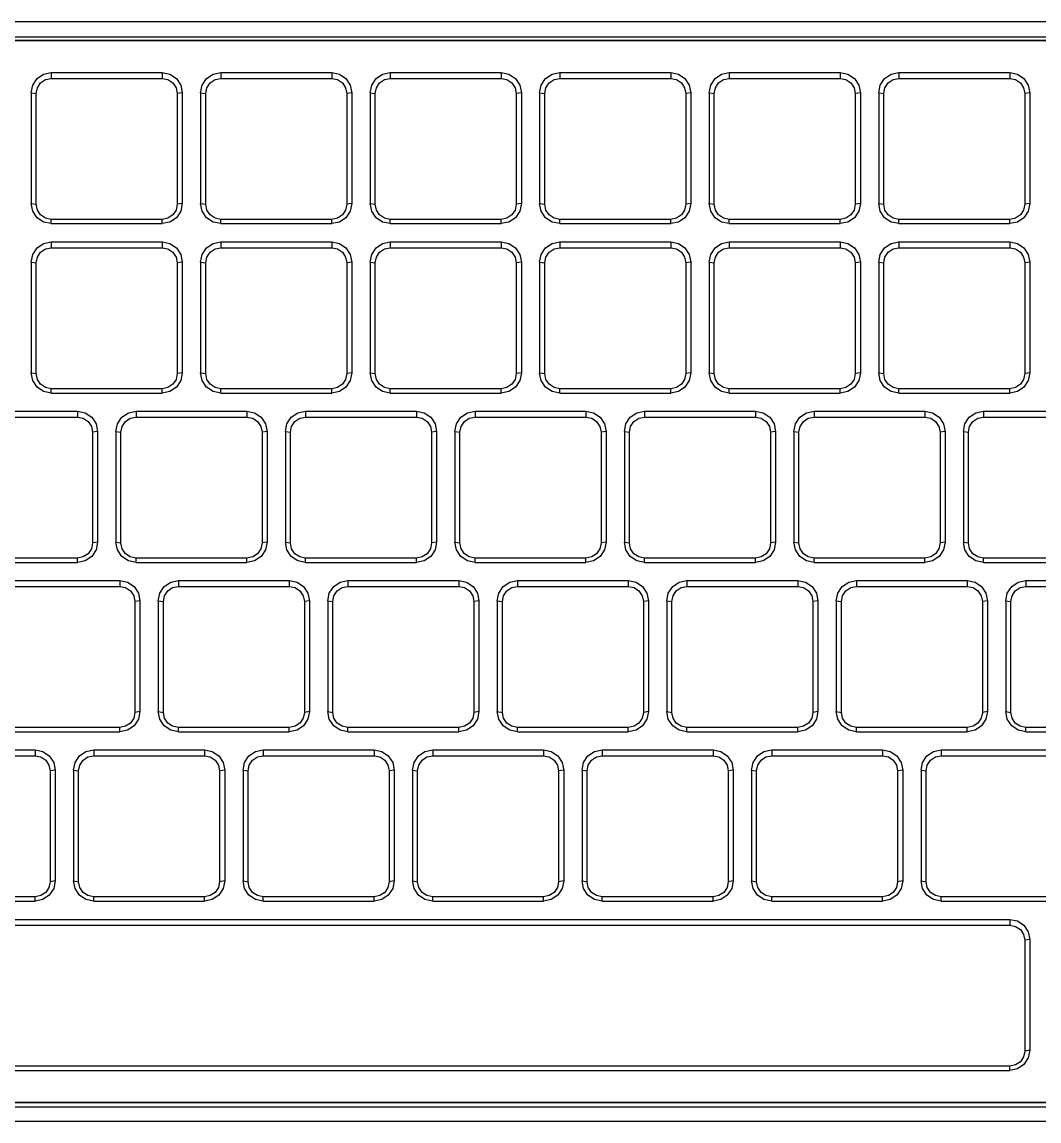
# Model space of a CAD drawing. Header units: millimetres. Extents: x -270 to 90, y -122 to -2.
# Drawn here: x -164 to -53, y -122 to -2 of the extents above; entities that cross this region are included whole.
import ezdxf

# ---------------------------------------------------------------- set-up
doc = ezdxf.new("R2010")
doc.units = ezdxf.units.MM
doc.layers.add('OUTLINE', color=7, linetype='Continuous')

msp = doc.modelspace()

# ---------------------------------------------------------------- linework, layer by layer
at = {"layer": 'OUTLINE'}
for points in [[(82, -2), (-262, -2)], [(82, -3.653), (-262, -3.653)], [(57, -4.032), (-237, -4.032)], [(-237, -4.032), (57, -4.032)], [(-163, -9.729), (-162.833, -8.888), (-162.356, -8.174), (-161.642, -7.698), (-160.8, -7.53)], [(-162.447, -9.816), (-162.322, -9.186), (-161.965, -8.651), (-161.43, -8.295), (-160.8, -8.169)], [(-160.8, -7.53), (-148.7, -7.53)], [(-160.8, -7.53), (-160.8, -8.169)], [(-160.8, -8.169), (-148.7, -8.169)], [(-148.7, -7.53), (-147.858, -7.698), (-147.144, -8.174), (-146.667, -8.888), (-146.5, -9.729)], [(-148.7, -7.53), (-148.7, -8.169)], [(-148.7, -8.169), (-148.07, -8.295), (-147.535, -8.651), (-147.178, -9.186), (-147.053, -9.816)], [(-144.5, -9.729), (-144.333, -8.888), (-143.856, -8.174), (-143.142, -7.698), (-142.3, -7.53)], [(-143.947, -9.816), (-143.822, -9.186), (-143.465, -8.651), (-142.93, -8.295), (-142.3, -8.169)], [(-142.3, -7.53), (-130.2, -7.53)], [(-142.3, -7.53), (-142.3, -8.169)], [(-142.3, -8.169), (-130.2, -8.169)], [(-130.2, -7.53), (-129.358, -7.698), (-128.644, -8.174), (-128.167, -8.888), (-128, -9.729)], [(-130.2, -7.53), (-130.2, -8.169)], [(-130.2, -8.169), (-129.57, -8.295), (-129.035, -8.651), (-128.678, -9.186), (-128.553, -9.816)], [(-126, -9.729), (-125.833, -8.888), (-125.356, -8.174), (-124.642, -7.698), (-123.8, -7.53)], [(-125.447, -9.816), (-125.322, -9.186), (-124.965, -8.651), (-124.43, -8.295), (-123.8, -8.169)], [(-123.8, -7.53), (-111.7, -7.53)], [(-123.8, -7.53), (-123.8, -8.169)], [(-123.8, -8.169), (-111.7, -8.169)], [(-111.7, -7.53), (-110.858, -7.698), (-110.144, -8.174), (-109.667, -8.888), (-109.5, -9.729)], [(-111.7, -7.53), (-111.7, -8.169)], [(-111.7, -8.169), (-111.07, -8.295), (-110.535, -8.651), (-110.178, -9.186), (-110.053, -9.816)], [(-107.5, -9.729), (-107.333, -8.888), (-106.856, -8.174), (-106.142, -7.698), (-105.3, -7.53)], [(-106.947, -9.816), (-106.822, -9.186), (-106.465, -8.651), (-105.93, -8.295), (-105.3, -8.169)], [(-105.3, -7.53), (-93.2, -7.53)], [(-105.3, -7.53), (-105.3, -8.169)], [(-105.3, -8.169), (-93.2, -8.169)], [(-93.2, -7.53), (-92.358, -7.698), (-91.644, -8.174), (-91.167, -8.888), (-91, -9.729)], [(-93.2, -7.53), (-93.2, -8.169)], [(-93.2, -8.169), (-92.57, -8.295), (-92.035, -8.651), (-91.678, -9.186), (-91.553, -9.816)], [(-89, -9.729), (-88.833, -8.888), (-88.356, -8.174), (-87.642, -7.698), (-86.8, -7.53)], [(-88.447, -9.816), (-88.322, -9.186), (-87.965, -8.651), (-87.43, -8.295), (-86.8, -8.169)], [(-86.8, -7.53), (-74.7, -7.53)], [(-86.8, -7.53), (-86.8, -8.169)], [(-86.8, -8.169), (-74.7, -8.169)], [(-74.7, -7.53), (-73.858, -7.698), (-73.144, -8.174), (-72.667, -8.888), (-72.5, -9.729)], [(-74.7, -7.53), (-74.7, -8.169)], [(-74.7, -8.169), (-74.07, -8.295), (-73.535, -8.651), (-73.178, -9.186), (-73.053, -9.816)], [(-70.5, -9.729), (-70.333, -8.888), (-69.856, -8.174), (-69.142, -7.698), (-68.3, -7.53)], [(-69.947, -9.816), (-69.822, -9.186), (-69.465, -8.651), (-68.93, -8.295), (-68.3, -8.169)], [(-68.3, -7.53), (-56.2, -7.53)], [(-68.3, -7.53), (-68.3, -8.169)], [(-68.3, -8.169), (-56.2, -8.169)], [(-56.2, -7.53), (-55.358, -7.698), (-54.644, -8.174), (-54.167, -8.888), (-54, -9.729)], [(-56.2, -7.53), (-56.2, -8.169)], [(-56.2, -8.169), (-55.57, -8.295), (-55.035, -8.651), (-54.678, -9.186), (-54.553, -9.816)], [(-163, -9.729), (-163, -21.822)], [(-163, -9.729), (-162.447, -9.816)], [(-162.447, -21.909), (-162.447, -9.816)], [(-146.5, -9.729), (-147.053, -9.816)], [(-147.053, -9.816), (-147.053, -21.909)], [(-146.5, -9.729), (-146.5, -21.822)], [(-144.5, -9.729), (-144.5, -21.822)], [(-144.5, -9.729), (-143.947, -9.816)], [(-143.947, -21.909), (-143.947, -9.816)], [(-128, -9.729), (-128.553, -9.816)], [(-128.553, -9.816), (-128.553, -21.909)], [(-128, -9.729), (-128, -21.822)], [(-126, -9.729), (-126, -21.822)], [(-126, -9.729), (-125.447, -9.816)], [(-125.447, -21.909), (-125.447, -9.816)], [(-109.5, -9.729), (-110.053, -9.816)], [(-110.053, -9.816), (-110.053, -21.909)], [(-109.5, -9.729), (-109.5, -21.822)], [(-107.5, -9.729), (-107.5, -21.822)], [(-107.5, -9.729), (-106.947, -9.816)], [(-106.947, -21.909), (-106.947, -9.816)], [(-91, -9.729), (-91.553, -9.816)], [(-91.553, -9.816), (-91.553, -21.909)], [(-91, -9.729), (-91, -21.822)], [(-89, -9.729), (-89, -21.822)], [(-89, -9.729), (-88.447, -9.816)], [(-88.447, -21.909), (-88.447, -9.816)], [(-72.5, -9.729), (-73.053, -9.816)], [(-73.053, -9.816), (-73.053, -21.909)], [(-72.5, -9.729), (-72.5, -21.822)], [(-70.5, -9.729), (-70.5, -21.822)], [(-70.5, -9.729), (-69.947, -9.816)], [(-69.947, -21.909), (-69.947, -9.816)], [(-54, -9.729), (-54.553, -9.816)], [(-54.553, -9.816), (-54.553, -21.909)], [(-54, -9.729), (-54, -21.822)], [(-160.8, -24.021), (-161.642, -23.854), (-162.356, -23.377), (-162.833, -22.664), (-163, -21.822)], [(-163, -21.822), (-162.447, -21.909)], [(-160.8, -23.555), (-161.43, -23.43), (-161.965, -23.073), (-162.322, -22.539), (-162.447, -21.909)], [(-146.5, -21.822), (-146.667, -22.664), (-147.144, -23.377), (-147.858, -23.854), (-148.7, -24.021)], [(-147.053, -21.909), (-147.178, -22.539), (-147.535, -23.073), (-148.07, -23.43), (-148.7, -23.555)], [(-146.5, -21.822), (-147.053, -21.909)], [(-142.3, -24.021), (-143.142, -23.854), (-143.856, -23.377), (-144.333, -22.664), (-144.5, -21.822)], [(-144.5, -21.822), (-143.947, -21.909)], [(-142.3, -23.555), (-142.93, -23.43), (-143.465, -23.073), (-143.822, -22.539), (-143.947, -21.909)], [(-128, -21.822), (-128.167, -22.664), (-128.644, -23.377), (-129.358, -23.854), (-130.2, -24.021)], [(-128.553, -21.909), (-128.678, -22.539), (-129.035, -23.073), (-129.57, -23.43), (-130.2, -23.555)], [(-128, -21.822), (-128.553, -21.909)], [(-123.8, -24.021), (-124.642, -23.854), (-125.356, -23.377), (-125.833, -22.664), (-126, -21.822)], [(-126, -21.822), (-125.447, -21.909)], [(-123.8, -23.555), (-124.43, -23.43), (-124.965, -23.073), (-125.322, -22.539), (-125.447, -21.909)], [(-109.5, -21.822), (-109.667, -22.664), (-110.144, -23.377), (-110.858, -23.854), (-111.7, -24.021)], [(-110.053, -21.909), (-110.178, -22.539), (-110.535, -23.073), (-111.07, -23.43), (-111.7, -23.555)], [(-109.5, -21.822), (-110.053, -21.909)], [(-105.3, -24.021), (-106.142, -23.854), (-106.856, -23.377), (-107.333, -22.664), (-107.5, -21.822)], [(-107.5, -21.822), (-106.947, -21.909)], [(-105.3, -23.555), (-105.93, -23.43), (-106.465, -23.073), (-106.822, -22.539), (-106.947, -21.909)], [(-91, -21.822), (-91.167, -22.664), (-91.644, -23.377), (-92.358, -23.854), (-93.2, -24.021)], [(-91.553, -21.909), (-91.678, -22.539), (-92.035, -23.073), (-92.57, -23.43), (-93.2, -23.555)], [(-91, -21.822), (-91.553, -21.909)], [(-86.8, -24.021), (-87.642, -23.854), (-88.356, -23.377), (-88.833, -22.664), (-89, -21.822)], [(-89, -21.822), (-88.447, -21.909)], [(-86.8, -23.555), (-87.43, -23.43), (-87.965, -23.073), (-88.322, -22.539), (-88.447, -21.909)], [(-72.5, -21.822), (-72.667, -22.664), (-73.144, -23.377), (-73.858, -23.854), (-74.7, -24.021)], [(-73.053, -21.909), (-73.178, -22.539), (-73.535, -23.073), (-74.07, -23.43), (-74.7, -23.555)], [(-72.5, -21.822), (-73.053, -21.909)], [(-68.3, -24.021), (-69.142, -23.854), (-69.856, -23.377), (-70.333, -22.664), (-70.5, -21.822)], [(-70.5, -21.822), (-69.947, -21.909)], [(-68.3, -23.555), (-68.93, -23.43), (-69.465, -23.073), (-69.822, -22.539), (-69.947, -21.909)], [(-54, -21.822), (-54.167, -22.664), (-54.644, -23.377), (-55.358, -23.854), (-56.2, -24.021)], [(-54.553, -21.909), (-54.678, -22.539), (-55.035, -23.073), (-55.57, -23.43), (-56.2, -23.555)], [(-54, -21.822), (-54.553, -21.909)], [(-148.7, -23.555), (-160.8, -23.555)], [(-160.8, -24.021), (-160.8, -23.555)], [(-148.7, -24.021), (-148.7, -23.555)], [(-130.2, -23.555), (-142.3, -23.555)], [(-142.3, -24.021), (-142.3, -23.555)], [(-130.2, -24.021), (-130.2, -23.555)], [(-111.7, -23.555), (-123.8, -23.555)], [(-123.8, -24.021), (-123.8, -23.555)], [(-111.7, -24.021), (-111.7, -23.555)], [(-93.2, -23.555), (-105.3, -23.555)], [(-105.3, -24.021), (-105.3, -23.555)], [(-93.2, -24.021), (-93.2, -23.555)], [(-74.7, -23.555), (-86.8, -23.555)], [(-86.8, -24.021), (-86.8, -23.555)], [(-74.7, -24.021), (-74.7, -23.555)], [(-56.2, -23.555), (-68.3, -23.555)], [(-68.3, -24.021), (-68.3, -23.555)], [(-56.2, -24.021), (-56.2, -23.555)], [(-160.8, -24.021), (-148.7, -24.021)], [(-142.3, -24.021), (-130.2, -24.021)], [(-123.8, -24.021), (-111.7, -24.021)], [(-105.3, -24.021), (-93.2, -24.021)], [(-86.8, -24.021), (-74.7, -24.021)], [(-68.3, -24.021), (-56.2, -24.021)], [(-163, -28.219), (-162.833, -27.377), (-162.356, -26.664), (-161.642, -26.187), (-160.8, -26.02)], [(-160.8, -26.02), (-148.7, -26.02)], [(-160.8, -26.02), (-160.8, -26.659)], [(-148.7, -26.02), (-147.858, -26.187), (-147.144, -26.664), (-146.667, -27.377), (-146.5, -28.219)], [(-148.7, -26.02), (-148.7, -26.659)], [(-144.5, -28.219), (-144.333, -27.377), (-143.856, -26.664), (-143.142, -26.187), (-142.3, -26.02)], [(-142.3, -26.02), (-130.2, -26.02)], [(-142.3, -26.02), (-142.3, -26.659)], [(-130.2, -26.02), (-129.358, -26.187), (-128.644, -26.664), (-128.167, -27.377), (-128, -28.219)], [(-130.2, -26.02), (-130.2, -26.659)], [(-126, -28.219), (-125.833, -27.377), (-125.356, -26.664), (-124.642, -26.187), (-123.8, -26.02)], [(-123.8, -26.02), (-111.7, -26.02)], [(-123.8, -26.02), (-123.8, -26.659)], [(-111.7, -26.02), (-110.858, -26.187), (-110.144, -26.664), (-109.667, -27.377), (-109.5, -28.219)], [(-111.7, -26.02), (-111.7, -26.659)], [(-107.5, -28.219), (-107.333, -27.377), (-106.856, -26.664), (-106.142, -26.187), (-105.3, -26.02)], [(-105.3, -26.02), (-93.2, -26.02)], [(-105.3, -26.02), (-105.3, -26.659)], [(-93.2, -26.02), (-92.358, -26.187), (-91.644, -26.664), (-91.167, -27.377), (-91, -28.219)], [(-93.2, -26.02), (-93.2, -26.659)], [(-89, -28.219), (-88.833, -27.377), (-88.356, -26.664), (-87.642, -26.187), (-86.8, -26.02)], [(-86.8, -26.02), (-74.7, -26.02)], [(-86.8, -26.02), (-86.8, -26.659)], [(-74.7, -26.02), (-73.858, -26.187), (-73.144, -26.664), (-72.667, -27.377), (-72.5, -28.219)], [(-74.7, -26.02), (-74.7, -26.659)], [(-70.5, -28.219), (-70.333, -27.377), (-69.856, -26.664), (-69.142, -26.187), (-68.3, -26.02)], [(-68.3, -26.02), (-56.2, -26.02)], [(-68.3, -26.02), (-68.3, -26.659)], [(-56.2, -26.02), (-55.358, -26.187), (-54.644, -26.664), (-54.167, -27.377), (-54, -28.219)], [(-56.2, -26.02), (-56.2, -26.659)], [(-162.447, -28.305), (-162.322, -27.675), (-161.965, -27.141), (-161.43, -26.784), (-160.8, -26.659)], [(-160.8, -26.659), (-148.7, -26.659)], [(-148.7, -26.659), (-148.07, -26.784), (-147.535, -27.141), (-147.178, -27.675), (-147.053, -28.305)], [(-143.947, -28.305), (-143.822, -27.675), (-143.465, -27.141), (-142.93, -26.784), (-142.3, -26.659)], [(-142.3, -26.659), (-130.2, -26.659)], [(-130.2, -26.659), (-129.57, -26.784), (-129.035, -27.141), (-128.678, -27.675), (-128.553, -28.305)], [(-125.447, -28.305), (-125.322, -27.675), (-124.965, -27.141), (-124.43, -26.784), (-123.8, -26.659)], [(-123.8, -26.659), (-111.7, -26.659)], [(-111.7, -26.659), (-111.07, -26.784), (-110.535, -27.141), (-110.178, -27.675), (-110.053, -28.305)], [(-106.947, -28.305), (-106.822, -27.675), (-106.465, -27.141), (-105.93, -26.784), (-105.3, -26.659)], [(-105.3, -26.659), (-93.2, -26.659)], [(-93.2, -26.659), (-92.57, -26.784), (-92.035, -27.141), (-91.678, -27.675), (-91.553, -28.305)], [(-88.447, -28.305), (-88.322, -27.675), (-87.965, -27.141), (-87.43, -26.784), (-86.8, -26.659)], [(-86.8, -26.659), (-74.7, -26.659)], [(-74.7, -26.659), (-74.07, -26.784), (-73.535, -27.141), (-73.178, -27.675), (-73.053, -28.305)], [(-69.947, -28.305), (-69.822, -27.675), (-69.465, -27.141), (-68.93, -26.784), (-68.3, -26.659)], [(-68.3, -26.659), (-56.2, -26.659)], [(-56.2, -26.659), (-55.57, -26.784), (-55.035, -27.141), (-54.678, -27.675), (-54.553, -28.305)], [(-163, -28.219), (-163, -40.312)], [(-163, -28.219), (-162.447, -28.305)], [(-162.447, -40.399), (-162.447, -28.305)], [(-146.5, -28.219), (-147.053, -28.305)], [(-147.053, -28.305), (-147.053, -40.399)], [(-146.5, -28.219), (-146.5, -40.312)], [(-144.5, -28.219), (-144.5, -40.312)], [(-144.5, -28.219), (-143.947, -28.305)], [(-143.947, -40.399), (-143.947, -28.305)], [(-128, -28.219), (-128.553, -28.305)], [(-128.553, -28.305), (-128.553, -40.399)], [(-128, -28.219), (-128, -40.312)], [(-126, -28.219), (-126, -40.312)], [(-126, -28.219), (-125.447, -28.305)], [(-125.447, -40.399), (-125.447, -28.305)], [(-109.5, -28.219), (-110.053, -28.305)], [(-110.053, -28.305), (-110.053, -40.399)], [(-109.5, -28.219), (-109.5, -40.312)], [(-107.5, -28.219), (-107.5, -40.312)], [(-107.5, -28.219), (-106.947, -28.305)], [(-106.947, -40.399), (-106.947, -28.305)], [(-91, -28.219), (-91.553, -28.305)], [(-91.553, -28.305), (-91.553, -40.399)], [(-91, -28.219), (-91, -40.312)], [(-89, -28.219), (-89, -40.312)], [(-89, -28.219), (-88.447, -28.305)], [(-88.447, -40.399), (-88.447, -28.305)], [(-72.5, -28.219), (-73.053, -28.305)], [(-73.053, -28.305), (-73.053, -40.399)], [(-72.5, -28.219), (-72.5, -40.312)], [(-70.5, -28.219), (-70.5, -40.312)], [(-70.5, -28.219), (-69.947, -28.305)], [(-69.947, -40.399), (-69.947, -28.305)], [(-54, -28.219), (-54.553, -28.305)], [(-54.553, -28.305), (-54.553, -40.399)], [(-54, -28.219), (-54, -40.312)], [(-160.8, -42.511), (-161.642, -42.343), (-162.356, -41.867), (-162.833, -41.153), (-163, -40.312)], [(-163, -40.312), (-162.447, -40.399)], [(-160.8, -42.045), (-161.43, -41.92), (-161.965, -41.563), (-162.322, -41.029), (-162.447, -40.399)], [(-146.5, -40.312), (-146.667, -41.153), (-147.144, -41.867), (-147.858, -42.343), (-148.7, -42.511)], [(-147.053, -40.399), (-147.178, -41.029), (-147.535, -41.563), (-148.07, -41.92), (-148.7, -42.045)], [(-146.5, -40.312), (-147.053, -40.399)], [(-142.3, -42.511), (-143.142, -42.343), (-143.856, -41.867), (-144.333, -41.153), (-144.5, -40.312)], [(-144.5, -40.312), (-143.947, -40.399)], [(-142.3, -42.045), (-142.93, -41.92), (-143.465, -41.563), (-143.822, -41.029), (-143.947, -40.399)], [(-128, -40.312), (-128.167, -41.153), (-128.644, -41.867), (-129.358, -42.343), (-130.2, -42.511)], [(-128.553, -40.399), (-128.678, -41.029), (-129.035, -41.563), (-129.57, -41.92), (-130.2, -42.045)], [(-128, -40.312), (-128.553, -40.399)], [(-123.8, -42.511), (-124.642, -42.343), (-125.356, -41.867), (-125.833, -41.153), (-126, -40.312)], [(-126, -40.312), (-125.447, -40.399)], [(-123.8, -42.045), (-124.43, -41.92), (-124.965, -41.563), (-125.322, -41.029), (-125.447, -40.399)], [(-109.5, -40.312), (-109.667, -41.153), (-110.144, -41.867), (-110.858, -42.343), (-111.7, -42.511)], [(-110.053, -40.399), (-110.178, -41.029), (-110.535, -41.563), (-111.07, -41.92), (-111.7, -42.045)], [(-109.5, -40.312), (-110.053, -40.399)], [(-105.3, -42.511), (-106.142, -42.343), (-106.856, -41.867), (-107.333, -41.153), (-107.5, -40.312)], [(-107.5, -40.312), (-106.947, -40.399)], [(-105.3, -42.045), (-105.93, -41.92), (-106.465, -41.563), (-106.822, -41.029), (-106.947, -40.399)], [(-91, -40.312), (-91.167, -41.153), (-91.644, -41.867), (-92.358, -42.343), (-93.2, -42.511)], [(-91.553, -40.399), (-91.678, -41.029), (-92.035, -41.563), (-92.57, -41.92), (-93.2, -42.045)], [(-91, -40.312), (-91.553, -40.399)], [(-86.8, -42.511), (-87.642, -42.343), (-88.356, -41.867), (-88.833, -41.153), (-89, -40.312)], [(-89, -40.312), (-88.447, -40.399)], [(-86.8, -42.045), (-87.43, -41.92), (-87.965, -41.563), (-88.322, -41.029), (-88.447, -40.399)], [(-72.5, -40.312), (-72.667, -41.153), (-73.144, -41.867), (-73.858, -42.343), (-74.7, -42.511)], [(-73.053, -40.399), (-73.178, -41.029), (-73.535, -41.563), (-74.07, -41.92), (-74.7, -42.045)], [(-72.5, -40.312), (-73.053, -40.399)], [(-68.3, -42.511), (-69.142, -42.343), (-69.856, -41.867), (-70.333, -41.153), (-70.5, -40.312)], [(-70.5, -40.312), (-69.947, -40.399)], [(-68.3, -42.045), (-68.93, -41.92), (-69.465, -41.563), (-69.822, -41.029), (-69.947, -40.399)], [(-54, -40.312), (-54.167, -41.153), (-54.644, -41.867), (-55.358, -42.343), (-56.2, -42.511)], [(-54.553, -40.399), (-54.678, -41.029), (-55.035, -41.563), (-55.57, -41.92), (-56.2, -42.045)], [(-54, -40.312), (-54.553, -40.399)], [(-148.7, -42.045), (-160.8, -42.045)], [(-160.8, -42.511), (-160.8, -42.045)], [(-160.8, -42.511), (-148.7, -42.511)], [(-148.7, -42.511), (-148.7, -42.045)], [(-130.2, -42.045), (-142.3, -42.045)], [(-142.3, -42.511), (-142.3, -42.045)], [(-142.3, -42.511), (-130.2, -42.511)], [(-130.2, -42.511), (-130.2, -42.045)], [(-111.7, -42.045), (-123.8, -42.045)], [(-123.8, -42.511), (-123.8, -42.045)], [(-123.8, -42.511), (-111.7, -42.511)], [(-111.7, -42.511), (-111.7, -42.045)], [(-93.2, -42.045), (-105.3, -42.045)], [(-105.3, -42.511), (-105.3, -42.045)], [(-105.3, -42.511), (-93.2, -42.511)], [(-93.2, -42.511), (-93.2, -42.045)], [(-74.7, -42.045), (-86.8, -42.045)], [(-86.8, -42.511), (-86.8, -42.045)], [(-86.8, -42.511), (-74.7, -42.511)], [(-74.7, -42.511), (-74.7, -42.045)], [(-56.2, -42.045), (-68.3, -42.045)], [(-68.3, -42.511), (-68.3, -42.045)], [(-68.3, -42.511), (-56.2, -42.511)], [(-56.2, -42.511), (-56.2, -42.045)], [(-170.05, -44.51), (-157.95, -44.51)], [(-170.05, -45.149), (-157.95, -45.149)], [(-157.95, -44.51), (-157.108, -44.677), (-156.394, -45.154), (-155.917, -45.867), (-155.75, -46.708)], [(-157.95, -44.51), (-157.95, -45.149)], [(-157.95, -45.149), (-157.32, -45.274), (-156.785, -45.631), (-156.428, -46.165), (-156.303, -46.795)], [(-153.75, -46.708), (-153.583, -45.867), (-153.106, -45.154), (-152.392, -44.677), (-151.55, -44.51)], [(-153.197, -46.795), (-153.072, -46.165), (-152.715, -45.631), (-152.18, -45.274), (-151.55, -45.149)], [(-151.55, -44.51), (-139.45, -44.51)], [(-151.55, -44.51), (-151.55, -45.149)], [(-151.55, -45.149), (-139.45, -45.149)], [(-139.45, -44.51), (-138.608, -44.677), (-137.894, -45.154), (-137.417, -45.867), (-137.25, -46.708)], [(-139.45, -44.51), (-139.45, -45.149)], [(-139.45, -45.149), (-138.82, -45.274), (-138.285, -45.631), (-137.928, -46.165), (-137.803, -46.795)], [(-135.25, -46.708), (-135.083, -45.867), (-134.606, -45.154), (-133.892, -44.677), (-133.05, -44.51)], [(-134.697, -46.795), (-134.572, -46.165), (-134.215, -45.631), (-133.68, -45.274), (-133.05, -45.149)], [(-133.05, -44.51), (-120.95, -44.51)], [(-133.05, -44.51), (-133.05, -45.149)], [(-133.05, -45.149), (-120.95, -45.149)], [(-120.95, -44.51), (-120.108, -44.677), (-119.394, -45.154), (-118.917, -45.867), (-118.75, -46.708)], [(-120.95, -44.51), (-120.95, -45.149)], [(-120.95, -45.149), (-120.32, -45.274), (-119.785, -45.631), (-119.428, -46.165), (-119.303, -46.795)], [(-116.75, -46.708), (-116.583, -45.867), (-116.106, -45.154), (-115.392, -44.677), (-114.55, -44.51)], [(-116.197, -46.795), (-116.072, -46.165), (-115.715, -45.631), (-115.18, -45.274), (-114.55, -45.149)], [(-114.55, -44.51), (-102.45, -44.51)], [(-114.55, -44.51), (-114.55, -45.149)], [(-114.55, -45.149), (-102.45, -45.149)], [(-102.45, -44.51), (-101.608, -44.677), (-100.894, -45.154), (-100.417, -45.867), (-100.25, -46.708)], [(-102.45, -44.51), (-102.45, -45.149)], [(-102.45, -45.149), (-101.82, -45.274), (-101.285, -45.631), (-100.928, -46.165), (-100.803, -46.795)], [(-98.25, -46.708), (-98.083, -45.867), (-97.606, -45.154), (-96.892, -44.677), (-96.05, -44.51)], [(-97.697, -46.795), (-97.572, -46.165), (-97.215, -45.631), (-96.68, -45.274), (-96.05, -45.149)], [(-96.05, -44.51), (-83.95, -44.51)], [(-96.05, -44.51), (-96.05, -45.149)], [(-96.05, -45.149), (-83.95, -45.149)], [(-83.95, -44.51), (-83.108, -44.677), (-82.394, -45.154), (-81.917, -45.867), (-81.75, -46.708)], [(-83.95, -44.51), (-83.95, -45.149)], [(-83.95, -45.149), (-83.32, -45.274), (-82.785, -45.631), (-82.428, -46.165), (-82.303, -46.795)], [(-79.75, -46.708), (-79.583, -45.867), (-79.106, -45.154), (-78.392, -44.677), (-77.55, -44.51)], [(-79.197, -46.795), (-79.072, -46.165), (-78.715, -45.631), (-78.18, -45.274), (-77.55, -45.149)], [(-77.55, -44.51), (-65.45, -44.51)], [(-77.55, -44.51), (-77.55, -45.149)], [(-77.55, -45.149), (-65.45, -45.149)], [(-65.45, -44.51), (-64.608, -44.677), (-63.894, -45.154), (-63.417, -45.867), (-63.25, -46.708)], [(-65.45, -44.51), (-65.45, -45.149)], [(-65.45, -45.149), (-64.82, -45.274), (-64.285, -45.631), (-63.928, -46.165), (-63.803, -46.795)], [(-61.25, -46.708), (-61.083, -45.867), (-60.606, -45.154), (-59.892, -44.677), (-59.05, -44.51)], [(-60.697, -46.795), (-60.572, -46.165), (-60.215, -45.631), (-59.68, -45.274), (-59.05, -45.149)], [(-59.05, -44.51), (-46.95, -44.51)], [(-59.05, -44.51), (-59.05, -45.149)], [(-59.05, -45.149), (-46.95, -45.149)], [(-155.75, -46.708), (-156.303, -46.795)], [(-156.303, -46.795), (-156.303, -58.888)], [(-155.75, -46.708), (-155.75, -58.802)], [(-153.75, -46.708), (-153.75, -58.802)], [(-153.75, -46.708), (-153.197, -46.795)], [(-153.197, -58.888), (-153.197, -46.795)], [(-137.25, -46.708), (-137.803, -46.795)], [(-137.803, -46.795), (-137.803, -58.888)], [(-137.25, -46.708), (-137.25, -58.802)], [(-135.25, -46.708), (-135.25, -58.802)], [(-135.25, -46.708), (-134.697, -46.795)], [(-134.697, -58.888), (-134.697, -46.795)], [(-118.75, -46.708), (-119.303, -46.795)], [(-119.303, -46.795), (-119.303, -58.888)], [(-118.75, -46.708), (-118.75, -58.802)], [(-116.75, -46.708), (-116.75, -58.802)], [(-116.75, -46.708), (-116.197, -46.795)], [(-116.197, -58.888), (-116.197, -46.795)], [(-100.25, -46.708), (-100.803, -46.795)], [(-100.803, -46.795), (-100.803, -58.888)], [(-100.25, -46.708), (-100.25, -58.802)], [(-98.25, -46.708), (-98.25, -58.802)], [(-98.25, -46.708), (-97.697, -46.795)], [(-97.697, -58.888), (-97.697, -46.795)], [(-81.75, -46.708), (-82.303, -46.795)], [(-82.303, -46.795), (-82.303, -58.888)], [(-81.75, -46.708), (-81.75, -58.802)], [(-79.75, -46.708), (-79.75, -58.802)], [(-79.75, -46.708), (-79.197, -46.795)], [(-79.197, -58.888), (-79.197, -46.795)], [(-63.25, -46.708), (-63.803, -46.795)], [(-63.803, -46.795), (-63.803, -58.888)], [(-63.25, -46.708), (-63.25, -58.802)], [(-61.25, -46.708), (-61.25, -58.802)], [(-61.25, -46.708), (-60.697, -46.795)], [(-60.697, -58.888), (-60.697, -46.795)], [(-155.75, -58.802), (-155.917, -59.643), (-156.394, -60.357), (-157.108, -60.833), (-157.95, -61.001)], [(-156.303, -58.888), (-156.428, -59.518), (-156.785, -60.053), (-157.32, -60.41), (-157.95, -60.535)], [(-155.75, -58.802), (-156.303, -58.888)], [(-151.55, -61.001), (-152.392, -60.833), (-153.106, -60.357), (-153.583, -59.643), (-153.75, -58.802)], [(-153.75, -58.802), (-153.197, -58.888)], [(-151.55, -60.535), (-152.18, -60.41), (-152.715, -60.053), (-153.072, -59.518), (-153.197, -58.888)], [(-137.25, -58.802), (-137.417, -59.643), (-137.894, -60.357), (-138.608, -60.833), (-139.45, -61.001)], [(-137.803, -58.888), (-137.928, -59.518), (-138.285, -60.053), (-138.82, -60.41), (-139.45, -60.535)], [(-137.25, -58.802), (-137.803, -58.888)], [(-133.05, -61.001), (-133.892, -60.833), (-134.606, -60.357), (-135.083, -59.643), (-135.25, -58.802)], [(-135.25, -58.802), (-134.697, -58.888)], [(-133.05, -60.535), (-133.68, -60.41), (-134.215, -60.053), (-134.572, -59.518), (-134.697, -58.888)], [(-118.75, -58.802), (-118.917, -59.643), (-119.394, -60.357), (-120.108, -60.833), (-120.95, -61.001)], [(-119.303, -58.888), (-119.428, -59.518), (-119.785, -60.053), (-120.32, -60.41), (-120.95, -60.535)], [(-118.75, -58.802), (-119.303, -58.888)], [(-114.55, -61.001), (-115.392, -60.833), (-116.106, -60.357), (-116.583, -59.643), (-116.75, -58.802)], [(-116.75, -58.802), (-116.197, -58.888)], [(-114.55, -60.535), (-115.18, -60.41), (-115.715, -60.053), (-116.072, -59.518), (-116.197, -58.888)], [(-100.25, -58.802), (-100.417, -59.643), (-100.894, -60.357), (-101.608, -60.833), (-102.45, -61.001)], [(-100.803, -58.888), (-100.928, -59.518), (-101.285, -60.053), (-101.82, -60.41), (-102.45, -60.535)], [(-100.25, -58.802), (-100.803, -58.888)], [(-96.05, -61.001), (-96.892, -60.833), (-97.606, -60.357), (-98.083, -59.643), (-98.25, -58.802)], [(-98.25, -58.802), (-97.697, -58.888)], [(-96.05, -60.535), (-96.68, -60.41), (-97.215, -60.053), (-97.572, -59.518), (-97.697, -58.888)], [(-81.75, -58.802), (-81.917, -59.643), (-82.394, -60.357), (-83.108, -60.833), (-83.95, -61.001)], [(-82.303, -58.888), (-82.428, -59.518), (-82.785, -60.053), (-83.32, -60.41), (-83.95, -60.535)], [(-81.75, -58.802), (-82.303, -58.888)], [(-77.55, -61.001), (-78.392, -60.833), (-79.106, -60.357), (-79.583, -59.643), (-79.75, -58.802)], [(-79.75, -58.802), (-79.197, -58.888)], [(-77.55, -60.535), (-78.18, -60.41), (-78.715, -60.053), (-79.072, -59.518), (-79.197, -58.888)], [(-63.25, -58.802), (-63.417, -59.643), (-63.894, -60.357), (-64.608, -60.833), (-65.45, -61.001)], [(-63.803, -58.888), (-63.928, -59.518), (-64.285, -60.053), (-64.82, -60.41), (-65.45, -60.535)], [(-63.25, -58.802), (-63.803, -58.888)], [(-59.05, -61.001), (-59.892, -60.833), (-60.606, -60.357), (-61.083, -59.643), (-61.25, -58.802)], [(-61.25, -58.802), (-60.697, -58.888)], [(-59.05, -60.535), (-59.68, -60.41), (-60.215, -60.053), (-60.572, -59.518), (-60.697, -58.888)], [(-157.95, -60.535), (-170.05, -60.535)], [(-170.05, -61.001), (-157.95, -61.001)], [(-157.95, -61.001), (-157.95, -60.535)], [(-139.45, -60.535), (-151.55, -60.535)], [(-151.55, -61.001), (-151.55, -60.535)], [(-151.55, -61.001), (-139.45, -61.001)], [(-139.45, -61.001), (-139.45, -60.535)], [(-120.95, -60.535), (-133.05, -60.535)], [(-133.05, -61.001), (-133.05, -60.535)], [(-133.05, -61.001), (-120.95, -61.001)], [(-120.95, -61.001), (-120.95, -60.535)], [(-102.45, -60.535), (-114.55, -60.535)], [(-114.55, -61.001), (-114.55, -60.535)], [(-114.55, -61.001), (-102.45, -61.001)], [(-102.45, -61.001), (-102.45, -60.535)], [(-83.95, -60.535), (-96.05, -60.535)], [(-96.05, -61.001), (-96.05, -60.535)], [(-96.05, -61.001), (-83.95, -61.001)], [(-83.95, -61.001), (-83.95, -60.535)], [(-65.45, -60.535), (-77.55, -60.535)], [(-77.55, -61.001), (-77.55, -60.535)], [(-77.55, -61.001), (-65.45, -61.001)], [(-65.45, -61.001), (-65.45, -60.535)], [(-46.95, -60.535), (-59.05, -60.535)], [(-59.05, -61.001), (-59.05, -60.535)], [(-59.05, -61.001), (-46.95, -61.001)], [(-165.425, -62.999), (-153.325, -62.999)], [(-153.325, -62.999), (-152.483, -63.167), (-151.769, -63.643), (-151.292, -64.357), (-151.125, -65.198)], [(-153.325, -62.999), (-153.325, -63.638)], [(-149.125, -65.198), (-148.958, -64.357), (-148.481, -63.643), (-147.767, -63.167), (-146.925, -62.999)], [(-146.925, -62.999), (-134.825, -62.999)], [(-146.925, -62.999), (-146.925, -63.638)], [(-134.825, -62.999), (-133.983, -63.167), (-133.269, -63.643), (-132.792, -64.357), (-132.625, -65.198)], [(-134.825, -62.999), (-134.825, -63.638)], [(-130.625, -65.198), (-130.458, -64.357), (-129.981, -63.643), (-129.267, -63.167), (-128.425, -62.999)], [(-128.425, -62.999), (-116.325, -62.999)], [(-128.425, -62.999), (-128.425, -63.638)], [(-116.325, -62.999), (-115.483, -63.167), (-114.769, -63.643), (-114.292, -64.357), (-114.125, -65.198)], [(-116.325, -62.999), (-116.325, -63.638)], [(-112.125, -65.198), (-111.958, -64.357), (-111.481, -63.643), (-110.767, -63.167), (-109.925, -62.999)], [(-109.925, -62.999), (-97.825, -62.999)], [(-109.925, -62.999), (-109.925, -63.638)], [(-97.825, -62.999), (-96.983, -63.167), (-96.269, -63.643), (-95.792, -64.357), (-95.625, -65.198)], [(-97.825, -62.999), (-97.825, -63.638)], [(-93.625, -65.198), (-93.458, -64.357), (-92.981, -63.643), (-92.267, -63.167), (-91.425, -62.999)], [(-91.425, -62.999), (-79.325, -62.999)], [(-91.425, -62.999), (-91.425, -63.638)], [(-79.325, -62.999), (-78.483, -63.167), (-77.769, -63.643), (-77.292, -64.357), (-77.125, -65.198)], [(-79.325, -62.999), (-79.325, -63.638)], [(-75.125, -65.198), (-74.958, -64.357), (-74.481, -63.643), (-73.767, -63.167), (-72.925, -62.999)], [(-72.925, -62.999), (-60.825, -62.999)], [(-72.925, -62.999), (-72.925, -63.638)], [(-60.825, -62.999), (-59.983, -63.167), (-59.269, -63.643), (-58.792, -64.357), (-58.625, -65.198)], [(-60.825, -62.999), (-60.825, -63.638)], [(-56.625, -65.198), (-56.458, -64.357), (-55.981, -63.643), (-55.267, -63.167), (-54.425, -62.999)], [(-54.425, -62.999), (-42.325, -62.999)], [(-54.425, -62.999), (-54.425, -63.638)], [(-165.425, -63.638), (-153.325, -63.638)], [(-153.325, -63.638), (-152.695, -63.764), (-152.16, -64.121), (-151.803, -64.655), (-151.678, -65.285)], [(-148.572, -65.285), (-148.447, -64.655), (-148.09, -64.121), (-147.555, -63.764), (-146.925, -63.638)], [(-146.925, -63.638), (-134.825, -63.638)], [(-134.825, -63.638), (-134.195, -63.764), (-133.66, -64.121), (-133.303, -64.655), (-133.178, -65.285)], [(-130.072, -65.285), (-129.947, -64.655), (-129.59, -64.121), (-129.055, -63.764), (-128.425, -63.638)], [(-128.425, -63.638), (-116.325, -63.638)], [(-116.325, -63.638), (-115.695, -63.764), (-115.16, -64.121), (-114.803, -64.655), (-114.678, -65.285)], [(-111.572, -65.285), (-111.447, -64.655), (-111.09, -64.121), (-110.555, -63.764), (-109.925, -63.638)], [(-109.925, -63.638), (-97.825, -63.638)], [(-97.825, -63.638), (-97.195, -63.764), (-96.66, -64.121), (-96.303, -64.655), (-96.178, -65.285)], [(-93.072, -65.285), (-92.947, -64.655), (-92.59, -64.121), (-92.055, -63.764), (-91.425, -63.638)], [(-91.425, -63.638), (-79.325, -63.638)], [(-79.325, -63.638), (-78.695, -63.764), (-78.16, -64.121), (-77.803, -64.655), (-77.678, -65.285)], [(-74.572, -65.285), (-74.447, -64.655), (-74.09, -64.121), (-73.555, -63.764), (-72.925, -63.638)], [(-72.925, -63.638), (-60.825, -63.638)], [(-60.825, -63.638), (-60.195, -63.764), (-59.66, -64.121), (-59.303, -64.655), (-59.178, -65.285)], [(-56.072, -65.285), (-55.947, -64.655), (-55.59, -64.121), (-55.055, -63.764), (-54.425, -63.638)], [(-54.425, -63.638), (-42.325, -63.638)], [(-151.125, -65.198), (-151.678, -65.285)], [(-151.678, -65.285), (-151.678, -77.378)], [(-151.125, -65.198), (-151.125, -77.292)], [(-149.125, -65.198), (-149.125, -77.292)], [(-149.125, -65.198), (-148.572, -65.285)], [(-148.572, -77.378), (-148.572, -65.285)], [(-132.625, -65.198), (-133.178, -65.285)], [(-133.178, -65.285), (-133.178, -77.378)], [(-132.625, -65.198), (-132.625, -77.292)], [(-130.625, -65.198), (-130.625, -77.292)], [(-130.625, -65.198), (-130.072, -65.285)], [(-130.072, -77.378), (-130.072, -65.285)], [(-114.125, -65.198), (-114.678, -65.285)], [(-114.678, -65.285), (-114.678, -77.378)], [(-114.125, -65.198), (-114.125, -77.292)], [(-112.125, -65.198), (-112.125, -77.292)], [(-112.125, -65.198), (-111.572, -65.285)], [(-111.572, -77.378), (-111.572, -65.285)], [(-95.625, -65.198), (-96.178, -65.285)], [(-96.178, -65.285), (-96.178, -77.378)], [(-95.625, -65.198), (-95.625, -77.292)], [(-93.625, -65.198), (-93.625, -77.292)], [(-93.625, -65.198), (-93.072, -65.285)], [(-93.072, -77.378), (-93.072, -65.285)], [(-77.125, -65.198), (-77.678, -65.285)], [(-77.678, -65.285), (-77.678, -77.378)], [(-77.125, -65.198), (-77.125, -77.292)], [(-75.125, -65.198), (-75.125, -77.292)], [(-75.125, -65.198), (-74.572, -65.285)], [(-74.572, -77.378), (-74.572, -65.285)], [(-58.625, -65.198), (-59.178, -65.285)], [(-59.178, -65.285), (-59.178, -77.378)], [(-58.625, -65.198), (-58.625, -77.292)], [(-56.625, -65.198), (-56.625, -77.292)], [(-56.625, -65.198), (-56.072, -65.285)], [(-56.072, -77.378), (-56.072, -65.285)], [(-151.125, -77.292), (-151.292, -78.133), (-151.769, -78.846), (-152.483, -79.323), (-153.325, -79.49)], [(-151.678, -77.378), (-151.803, -78.008), (-152.16, -78.542), (-152.695, -78.899), (-153.325, -79.025)], [(-151.125, -77.292), (-151.678, -77.378)], [(-146.925, -79.49), (-147.767, -79.323), (-148.481, -78.846), (-148.958, -78.133), (-149.125, -77.292)], [(-149.125, -77.292), (-148.572, -77.378)], [(-146.925, -79.025), (-147.555, -78.899), (-148.09, -78.542), (-148.447, -78.008), (-148.572, -77.378)], [(-132.625, -77.292), (-132.792, -78.133), (-133.269, -78.846), (-133.983, -79.323), (-134.825, -79.49)], [(-133.178, -77.378), (-133.303, -78.008), (-133.66, -78.542), (-134.195, -78.899), (-134.825, -79.025)], [(-132.625, -77.292), (-133.178, -77.378)], [(-128.425, -79.49), (-129.267, -79.323), (-129.981, -78.846), (-130.458, -78.133), (-130.625, -77.292)], [(-130.625, -77.292), (-130.072, -77.378)], [(-128.425, -79.025), (-129.055, -78.899), (-129.59, -78.542), (-129.947, -78.008), (-130.072, -77.378)], [(-114.125, -77.292), (-114.292, -78.133), (-114.769, -78.846), (-115.483, -79.323), (-116.325, -79.49)], [(-114.678, -77.378), (-114.803, -78.008), (-115.16, -78.542), (-115.695, -78.899), (-116.325, -79.025)], [(-114.125, -77.292), (-114.678, -77.378)], [(-109.925, -79.49), (-110.767, -79.323), (-111.481, -78.846), (-111.958, -78.133), (-112.125, -77.292)], [(-112.125, -77.292), (-111.572, -77.378)], [(-109.925, -79.025), (-110.555, -78.899), (-111.09, -78.542), (-111.447, -78.008), (-111.572, -77.378)], [(-95.625, -77.292), (-95.792, -78.133), (-96.269, -78.846), (-96.983, -79.323), (-97.825, -79.49)], [(-96.178, -77.378), (-96.303, -78.008), (-96.66, -78.542), (-97.195, -78.899), (-97.825, -79.025)], [(-95.625, -77.292), (-96.178, -77.378)], [(-91.425, -79.49), (-92.267, -79.323), (-92.981, -78.846), (-93.458, -78.133), (-93.625, -77.292)], [(-93.625, -77.292), (-93.072, -77.378)], [(-91.425, -79.025), (-92.055, -78.899), (-92.59, -78.542), (-92.947, -78.008), (-93.072, -77.378)], [(-77.125, -77.292), (-77.292, -78.133), (-77.769, -78.846), (-78.483, -79.323), (-79.325, -79.49)], [(-77.678, -77.378), (-77.803, -78.008), (-78.16, -78.542), (-78.695, -78.899), (-79.325, -79.025)], [(-77.125, -77.292), (-77.678, -77.378)], [(-72.925, -79.49), (-73.767, -79.323), (-74.481, -78.846), (-74.958, -78.133), (-75.125, -77.292)], [(-75.125, -77.292), (-74.572, -77.378)], [(-72.925, -79.025), (-73.555, -78.899), (-74.09, -78.542), (-74.447, -78.008), (-74.572, -77.378)], [(-58.625, -77.292), (-58.792, -78.133), (-59.269, -78.846), (-59.983, -79.323), (-60.825, -79.49)], [(-59.178, -77.378), (-59.303, -78.008), (-59.66, -78.542), (-60.195, -78.899), (-60.825, -79.025)], [(-58.625, -77.292), (-59.178, -77.378)], [(-54.425, -79.49), (-55.267, -79.323), (-55.981, -78.846), (-56.458, -78.133), (-56.625, -77.292)], [(-56.625, -77.292), (-56.072, -77.378)], [(-54.425, -79.025), (-55.055, -78.899), (-55.59, -78.542), (-55.947, -78.008), (-56.072, -77.378)], [(-153.325, -79.025), (-165.425, -79.025)], [(-153.325, -79.49), (-153.325, -79.025)], [(-134.825, -79.025), (-146.925, -79.025)], [(-146.925, -79.49), (-146.925, -79.025)], [(-134.825, -79.49), (-134.825, -79.025)], [(-116.325, -79.025), (-128.425, -79.025)], [(-128.425, -79.49), (-128.425, -79.025)], [(-116.325, -79.49), (-116.325, -79.025)], [(-97.825, -79.025), (-109.925, -79.025)], [(-109.925, -79.49), (-109.925, -79.025)], [(-97.825, -79.49), (-97.825, -79.025)], [(-79.325, -79.025), (-91.425, -79.025)], [(-91.425, -79.49), (-91.425, -79.025)], [(-79.325, -79.49), (-79.325, -79.025)], [(-60.825, -79.025), (-72.925, -79.025)], [(-72.925, -79.49), (-72.925, -79.025)], [(-60.825, -79.49), (-60.825, -79.025)], [(-42.325, -79.025), (-54.425, -79.025)], [(-54.425, -79.49), (-54.425, -79.025)], [(-165.425, -79.49), (-153.325, -79.49)], [(-146.925, -79.49), (-134.825, -79.49)], [(-128.425, -79.49), (-116.325, -79.49)], [(-109.925, -79.49), (-97.825, -79.49)], [(-91.425, -79.49), (-79.325, -79.49)], [(-72.925, -79.49), (-60.825, -79.49)], [(-54.425, -79.49), (-42.325, -79.49)], [(-174.675, -81.489), (-162.575, -81.489)], [(-162.575, -81.489), (-161.733, -81.657), (-161.019, -82.133), (-160.542, -82.847), (-160.375, -83.688)], [(-162.575, -81.489), (-162.575, -82.128)], [(-158.375, -83.688), (-158.208, -82.847), (-157.731, -82.133), (-157.017, -81.657), (-156.175, -81.489)], [(-156.175, -81.489), (-144.075, -81.489)], [(-156.175, -81.489), (-156.175, -82.128)], [(-144.075, -81.489), (-143.233, -81.657), (-142.519, -82.133), (-142.042, -82.847), (-141.875, -83.688)], [(-144.075, -81.489), (-144.075, -82.128)], [(-139.875, -83.688), (-139.708, -82.847), (-139.231, -82.133), (-138.517, -81.657), (-137.675, -81.489)], [(-137.675, -81.489), (-125.575, -81.489)], [(-137.675, -81.489), (-137.675, -82.128)], [(-125.575, -81.489), (-124.733, -81.657), (-124.019, -82.133), (-123.542, -82.847), (-123.375, -83.688)], [(-125.575, -81.489), (-125.575, -82.128)], [(-121.375, -83.688), (-121.208, -82.847), (-120.731, -82.133), (-120.017, -81.657), (-119.175, -81.489)], [(-119.175, -81.489), (-107.075, -81.489)], [(-119.175, -81.489), (-119.175, -82.128)], [(-107.075, -81.489), (-106.233, -81.657), (-105.519, -82.133), (-105.042, -82.847), (-104.875, -83.688)], [(-107.075, -81.489), (-107.075, -82.128)], [(-102.875, -83.688), (-102.708, -82.847), (-102.231, -82.133), (-101.517, -81.657), (-100.675, -81.489)], [(-100.675, -81.489), (-88.575, -81.489)], [(-100.675, -81.489), (-100.675, -82.128)], [(-88.575, -81.489), (-87.733, -81.657), (-87.019, -82.133), (-86.542, -82.847), (-86.375, -83.688)], [(-88.575, -81.489), (-88.575, -82.128)], [(-84.375, -83.688), (-84.208, -82.847), (-83.731, -82.133), (-83.017, -81.657), (-82.175, -81.489)], [(-82.175, -81.489), (-70.075, -81.489)], [(-82.175, -81.489), (-82.175, -82.128)], [(-70.075, -81.489), (-69.233, -81.657), (-68.519, -82.133), (-68.042, -82.847), (-67.875, -83.688)], [(-70.075, -81.489), (-70.075, -82.128)], [(-65.875, -83.688), (-65.708, -82.847), (-65.231, -82.133), (-64.517, -81.657), (-63.675, -81.489)], [(-63.675, -81.489), (-51.575, -81.489)], [(-63.675, -81.489), (-63.675, -82.128)], [(-174.675, -82.128), (-162.575, -82.128)], [(-162.575, -82.128), (-161.945, -82.253), (-161.41, -82.61), (-161.053, -83.145), (-160.928, -83.775)], [(-157.822, -83.775), (-157.697, -83.145), (-157.34, -82.61), (-156.805, -82.253), (-156.175, -82.128)], [(-156.175, -82.128), (-144.075, -82.128)], [(-144.075, -82.128), (-143.445, -82.253), (-142.91, -82.61), (-142.553, -83.145), (-142.428, -83.775)], [(-139.322, -83.775), (-139.197, -83.145), (-138.84, -82.61), (-138.305, -82.253), (-137.675, -82.128)], [(-137.675, -82.128), (-125.575, -82.128)], [(-125.575, -82.128), (-124.945, -82.253), (-124.41, -82.61), (-124.053, -83.145), (-123.928, -83.775)], [(-120.822, -83.775), (-120.697, -83.145), (-120.34, -82.61), (-119.805, -82.253), (-119.175, -82.128)], [(-119.175, -82.128), (-107.075, -82.128)], [(-107.075, -82.128), (-106.445, -82.253), (-105.91, -82.61), (-105.553, -83.145), (-105.428, -83.775)], [(-102.322, -83.775), (-102.197, -83.145), (-101.84, -82.61), (-101.305, -82.253), (-100.675, -82.128)], [(-100.675, -82.128), (-88.575, -82.128)], [(-88.575, -82.128), (-87.945, -82.253), (-87.41, -82.61), (-87.053, -83.145), (-86.928, -83.775)], [(-83.822, -83.775), (-83.697, -83.145), (-83.34, -82.61), (-82.805, -82.253), (-82.175, -82.128)], [(-82.175, -82.128), (-70.075, -82.128)], [(-70.075, -82.128), (-69.445, -82.253), (-68.91, -82.61), (-68.553, -83.145), (-68.428, -83.775)], [(-65.322, -83.775), (-65.197, -83.145), (-64.84, -82.61), (-64.305, -82.253), (-63.675, -82.128)], [(-63.675, -82.128), (-51.575, -82.128)], [(-160.375, -83.688), (-160.928, -83.775)], [(-160.928, -83.775), (-160.928, -95.868)], [(-160.375, -83.688), (-160.375, -95.781)], [(-158.375, -83.688), (-158.375, -95.781)], [(-158.375, -83.688), (-157.822, -83.775)], [(-157.822, -95.868), (-157.822, -83.775)], [(-141.875, -83.688), (-142.428, -83.775)], [(-142.428, -83.775), (-142.428, -95.868)], [(-141.875, -83.688), (-141.875, -95.781)], [(-139.875, -83.688), (-139.875, -95.781)], [(-139.875, -83.688), (-139.322, -83.775)], [(-139.322, -95.868), (-139.322, -83.775)], [(-123.375, -83.688), (-123.928, -83.775)], [(-123.928, -83.775), (-123.928, -95.868)], [(-123.375, -83.688), (-123.375, -95.781)], [(-121.375, -83.688), (-121.375, -95.781)], [(-121.375, -83.688), (-120.822, -83.775)], [(-120.822, -95.868), (-120.822, -83.775)], [(-104.875, -83.688), (-105.428, -83.775)], [(-105.428, -83.775), (-105.428, -95.868)], [(-104.875, -83.688), (-104.875, -95.781)], [(-102.875, -83.688), (-102.875, -95.781)], [(-102.875, -83.688), (-102.322, -83.775)], [(-102.322, -95.868), (-102.322, -83.775)], [(-86.375, -83.688), (-86.928, -83.775)], [(-86.928, -83.775), (-86.928, -95.868)], [(-86.375, -83.688), (-86.375, -95.781)], [(-84.375, -83.688), (-84.375, -95.781)], [(-84.375, -83.688), (-83.822, -83.775)], [(-83.822, -95.868), (-83.822, -83.775)], [(-67.875, -83.688), (-68.428, -83.775)], [(-68.428, -83.775), (-68.428, -95.868)], [(-67.875, -83.688), (-67.875, -95.781)], [(-65.875, -83.688), (-65.875, -95.781)], [(-65.875, -83.688), (-65.322, -83.775)], [(-65.322, -95.868), (-65.322, -83.775)], [(-160.375, -95.781), (-160.542, -96.623), (-161.019, -97.336), (-161.733, -97.813), (-162.575, -97.98)], [(-160.928, -95.868), (-161.053, -96.498), (-161.41, -97.032), (-161.945, -97.389), (-162.575, -97.514)], [(-160.375, -95.781), (-160.928, -95.868)], [(-156.175, -97.98), (-157.017, -97.813), (-157.731, -97.336), (-158.208, -96.623), (-158.375, -95.781)], [(-158.375, -95.781), (-157.822, -95.868)], [(-156.175, -97.514), (-156.805, -97.389), (-157.34, -97.032), (-157.697, -96.498), (-157.822, -95.868)], [(-141.875, -95.781), (-142.042, -96.623), (-142.519, -97.336), (-143.233, -97.813), (-144.075, -97.98)], [(-142.428, -95.868), (-142.553, -96.498), (-142.91, -97.032), (-143.445, -97.389), (-144.075, -97.514)], [(-141.875, -95.781), (-142.428, -95.868)], [(-137.675, -97.98), (-138.517, -97.813), (-139.231, -97.336), (-139.708, -96.623), (-139.875, -95.781)], [(-139.875, -95.781), (-139.322, -95.868)], [(-137.675, -97.514), (-138.305, -97.389), (-138.84, -97.032), (-139.197, -96.498), (-139.322, -95.868)], [(-123.375, -95.781), (-123.542, -96.623), (-124.019, -97.336), (-124.733, -97.813), (-125.575, -97.98)], [(-123.928, -95.868), (-124.053, -96.498), (-124.41, -97.032), (-124.945, -97.389), (-125.575, -97.514)], [(-123.375, -95.781), (-123.928, -95.868)], [(-119.175, -97.98), (-120.017, -97.813), (-120.731, -97.336), (-121.208, -96.623), (-121.375, -95.781)], [(-121.375, -95.781), (-120.822, -95.868)], [(-119.175, -97.514), (-119.805, -97.389), (-120.34, -97.032), (-120.697, -96.498), (-120.822, -95.868)], [(-104.875, -95.781), (-105.042, -96.623), (-105.519, -97.336), (-106.233, -97.813), (-107.075, -97.98)], [(-105.428, -95.868), (-105.553, -96.498), (-105.91, -97.032), (-106.445, -97.389), (-107.075, -97.514)], [(-104.875, -95.781), (-105.428, -95.868)], [(-100.675, -97.98), (-101.517, -97.813), (-102.231, -97.336), (-102.708, -96.623), (-102.875, -95.781)], [(-102.875, -95.781), (-102.322, -95.868)], [(-100.675, -97.514), (-101.305, -97.389), (-101.84, -97.032), (-102.197, -96.498), (-102.322, -95.868)], [(-86.375, -95.781), (-86.542, -96.623), (-87.019, -97.336), (-87.733, -97.813), (-88.575, -97.98)], [(-86.928, -95.868), (-87.053, -96.498), (-87.41, -97.032), (-87.945, -97.389), (-88.575, -97.514)], [(-86.375, -95.781), (-86.928, -95.868)], [(-82.175, -97.98), (-83.017, -97.813), (-83.731, -97.336), (-84.208, -96.623), (-84.375, -95.781)], [(-84.375, -95.781), (-83.822, -95.868)], [(-82.175, -97.514), (-82.805, -97.389), (-83.34, -97.032), (-83.697, -96.498), (-83.822, -95.868)], [(-67.875, -95.781), (-68.042, -96.623), (-68.519, -97.336), (-69.233, -97.813), (-70.075, -97.98)], [(-68.428, -95.868), (-68.553, -96.498), (-68.91, -97.032), (-69.445, -97.389), (-70.075, -97.514)], [(-67.875, -95.781), (-68.428, -95.868)], [(-63.675, -97.98), (-64.517, -97.813), (-65.231, -97.336), (-65.708, -96.623), (-65.875, -95.781)], [(-65.875, -95.781), (-65.322, -95.868)], [(-63.675, -97.514), (-64.305, -97.389), (-64.84, -97.032), (-65.197, -96.498), (-65.322, -95.868)], [(-162.575, -97.514), (-174.675, -97.514)], [(-174.675, -97.98), (-162.575, -97.98)], [(-162.575, -97.98), (-162.575, -97.514)], [(-144.075, -97.514), (-156.175, -97.514)], [(-156.175, -97.98), (-156.175, -97.514)], [(-156.175, -97.98), (-144.075, -97.98)], [(-144.075, -97.98), (-144.075, -97.514)], [(-125.575, -97.514), (-137.675, -97.514)], [(-137.675, -97.98), (-137.675, -97.514)], [(-137.675, -97.98), (-125.575, -97.98)], [(-125.575, -97.98), (-125.575, -97.514)], [(-107.075, -97.514), (-119.175, -97.514)], [(-119.175, -97.98), (-119.175, -97.514)], [(-119.175, -97.98), (-107.075, -97.98)], [(-107.075, -97.98), (-107.075, -97.514)], [(-88.575, -97.514), (-100.675, -97.514)], [(-100.675, -97.98), (-100.675, -97.514)], [(-100.675, -97.98), (-88.575, -97.98)], [(-88.575, -97.98), (-88.575, -97.514)], [(-70.075, -97.514), (-82.175, -97.514)], [(-82.175, -97.98), (-82.175, -97.514)], [(-82.175, -97.98), (-70.075, -97.98)], [(-70.075, -97.98), (-70.075, -97.514)], [(-51.575, -97.514), (-63.675, -97.514)], [(-63.675, -97.98), (-63.675, -97.514)], [(-63.675, -97.98), (-51.575, -97.98)], [(-165.425, -99.979), (-56.2, -99.979)], [(-165.425, -100.618), (-56.2, -100.618)], [(-56.2, -99.979), (-55.358, -100.146), (-54.644, -100.623), (-54.167, -101.336), (-54, -102.178)], [(-56.2, -99.979), (-56.2, -100.618)], [(-56.2, -100.618), (-55.57, -100.743), (-55.035, -101.1), (-54.678, -101.634), (-54.553, -102.264)], [(-54, -102.178), (-54.553, -102.264)], [(-54.553, -102.264), (-54.553, -114.358)], [(-54, -102.178), (-54, -114.271)], [(-54, -114.271), (-54.167, -115.112), (-54.644, -115.826), (-55.358, -116.302), (-56.2, -116.47)], [(-54.553, -114.358), (-54.678, -114.988), (-55.035, -115.522), (-55.57, -115.879), (-56.2, -116.004)], [(-54, -114.271), (-54.553, -114.358)], [(-56.2, -116.004), (-165.425, -116.004)], [(-56.2, -116.47), (-56.2, -116.004)], [(-165.425, -116.47), (-56.2, -116.47)], [(57, -119.968), (-237, -119.968)], [(-237, -119.968), (57, -119.968)], [(-262, -120.453), (82, -120.453)], [(-262, -122), (82, -122)], [(-262, -122), (82, -122)]]:
    msp.add_lwpolyline(points, dxfattribs=at)

doc.saveas('drawing.dxf')
